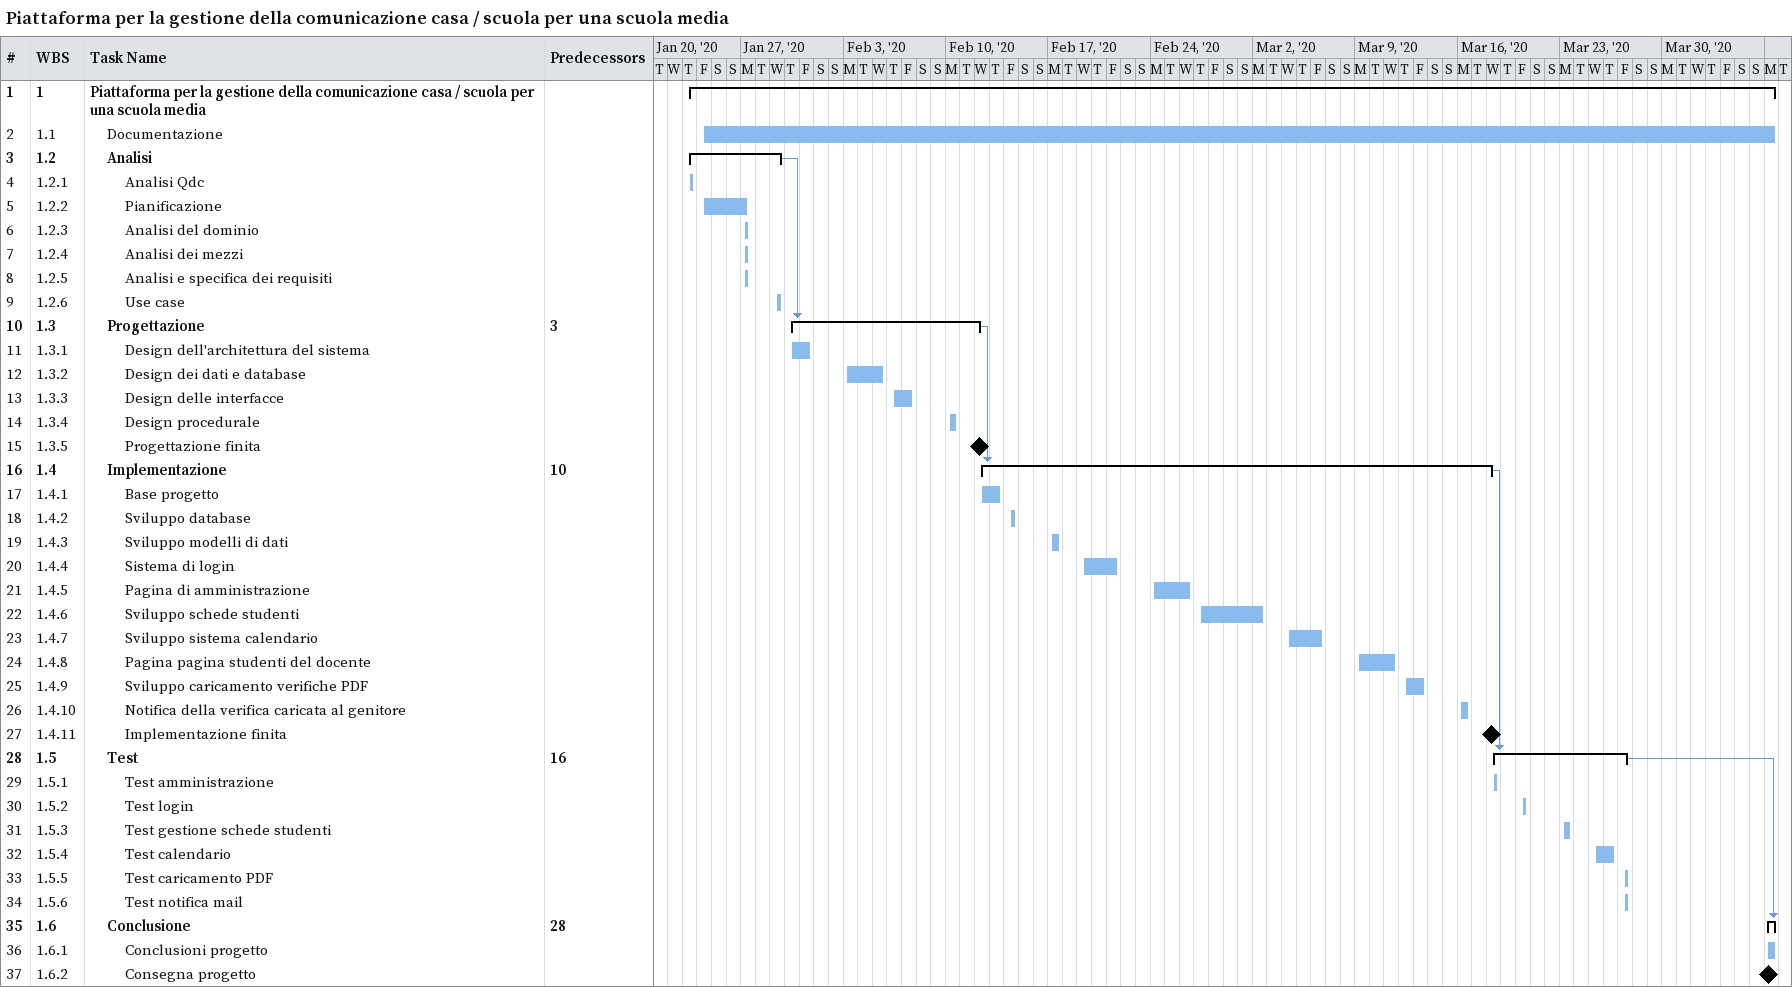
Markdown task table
Piattaforma per la gestione della comunicazione casa / scuola per una scuola media

| ID | WBS | Task | Start | Finish | Predecessors |
|---|---|---|---|---|---|
| 1 | 1 | **Piattaforma per la gestione della comunicazione casa / scuola per una scuola media** | 2020-01-23 | 2020-04-06 |  |
| 2 | 1.1 | Documentazione | 2020-01-24 | 2020-04-06 |  |
| 3 | 1.2 | **Analisi** | 2020-01-23 | 2020-01-29 |  |
| 4 | 1.2.1 | Analisi Qdc | 2020-01-23 | 2020-01-23 |  |
| 5 | 1.2.2 | Pianificazione | 2020-01-24 | 2020-01-27 |  |
| 6 | 1.2.3 | Analisi del dominio | 2020-01-27 | 2020-01-27 |  |
| 7 | 1.2.4 | Analisi dei mezzi | 2020-01-27 | 2020-01-27 |  |
| 8 | 1.2.5 | Analisi e specifica dei requisiti | 2020-01-27 | 2020-01-27 |  |
| 9 | 1.2.6 | Use case | 2020-01-29 | 2020-01-29 |  |
| 10 | 1.3 | **Progettazione** | 2020-01-30 | 2020-02-12 | 3 |
| 11 | 1.3.1 | Design dell'architettura del sistema | 2020-01-30 | 2020-01-31 |  |
| 12 | 1.3.2 | Design dei dati e database | 2020-02-03 | 2020-02-05 |  |
| 13 | 1.3.3 | Design delle interfacce | 2020-02-06 | 2020-02-07 |  |
| 14 | 1.3.4 | Design procedurale | 2020-02-10 | 2020-02-10 |  |
| 15 | 1.3.5 | Progettazione finita (milestone) | 2020-02-12 | 2020-02-12 |  |
| 16 | 1.4 | **Implementazione** | 2020-02-12 | 2020-03-18 | 10 |
| 17 | 1.4.1 | Base progetto | 2020-02-12 | 2020-02-13 |  |
| 18 | 1.4.2 | Sviluppo database | 2020-02-14 | 2020-02-14 |  |
| 19 | 1.4.3 | Sviluppo modelli di dati | 2020-02-17 | 2020-02-17 |  |
| 20 | 1.4.4 | Sistema di login | 2020-02-19 | 2020-02-21 |  |
| 21 | 1.4.5 | Pagina di amministrazione | 2020-02-24 | 2020-02-26 |  |
| 22 | 1.4.6 | Sviluppo schede studenti | 2020-02-27 | 2020-03-02 |  |
| 23 | 1.4.7 | Sviluppo sistema calendario | 2020-03-04 | 2020-03-06 |  |
| 24 | 1.4.8 | Pagina pagina studenti del docente | 2020-03-09 | 2020-03-11 |  |
| 25 | 1.4.9 | Sviluppo caricamento verifiche PDF | 2020-03-12 | 2020-03-13 |  |
| 26 | 1.4.10 | Notifica della verifica caricata al genitore | 2020-03-16 | 2020-03-16 |  |
| 27 | 1.4.11 | Implementazione finita (milestone) | 2020-03-18 | 2020-03-18 |  |
| 28 | 1.5 | **Test** | 2020-03-18 | 2020-03-27 | 16 |
| 29 | 1.5.1 | Test amministrazione | 2020-03-18 | 2020-03-18 |  |
| 30 | 1.5.2 | Test login | 2020-03-20 | 2020-03-20 |  |
| 31 | 1.5.3 | Test gestione schede studenti | 2020-03-23 | 2020-03-23 |  |
| 32 | 1.5.4 | Test calendario | 2020-03-25 | 2020-03-26 |  |
| 33 | 1.5.5 | Test caricamento PDF | 2020-03-27 | 2020-03-27 |  |
| 34 | 1.5.6 | Test notifica mail | 2020-03-27 | 2020-03-27 |  |
| 35 | 1.6 | **Conclusione** | 2020-04-06 | 2020-04-06 | 28 |
| 36 | 1.6.1 | Conclusioni progetto | 2020-04-06 | 2020-04-06 |  |
| 37 | 1.6.2 | Consegna progetto (milestone) | 2020-04-06 | 2020-04-06 |  |
